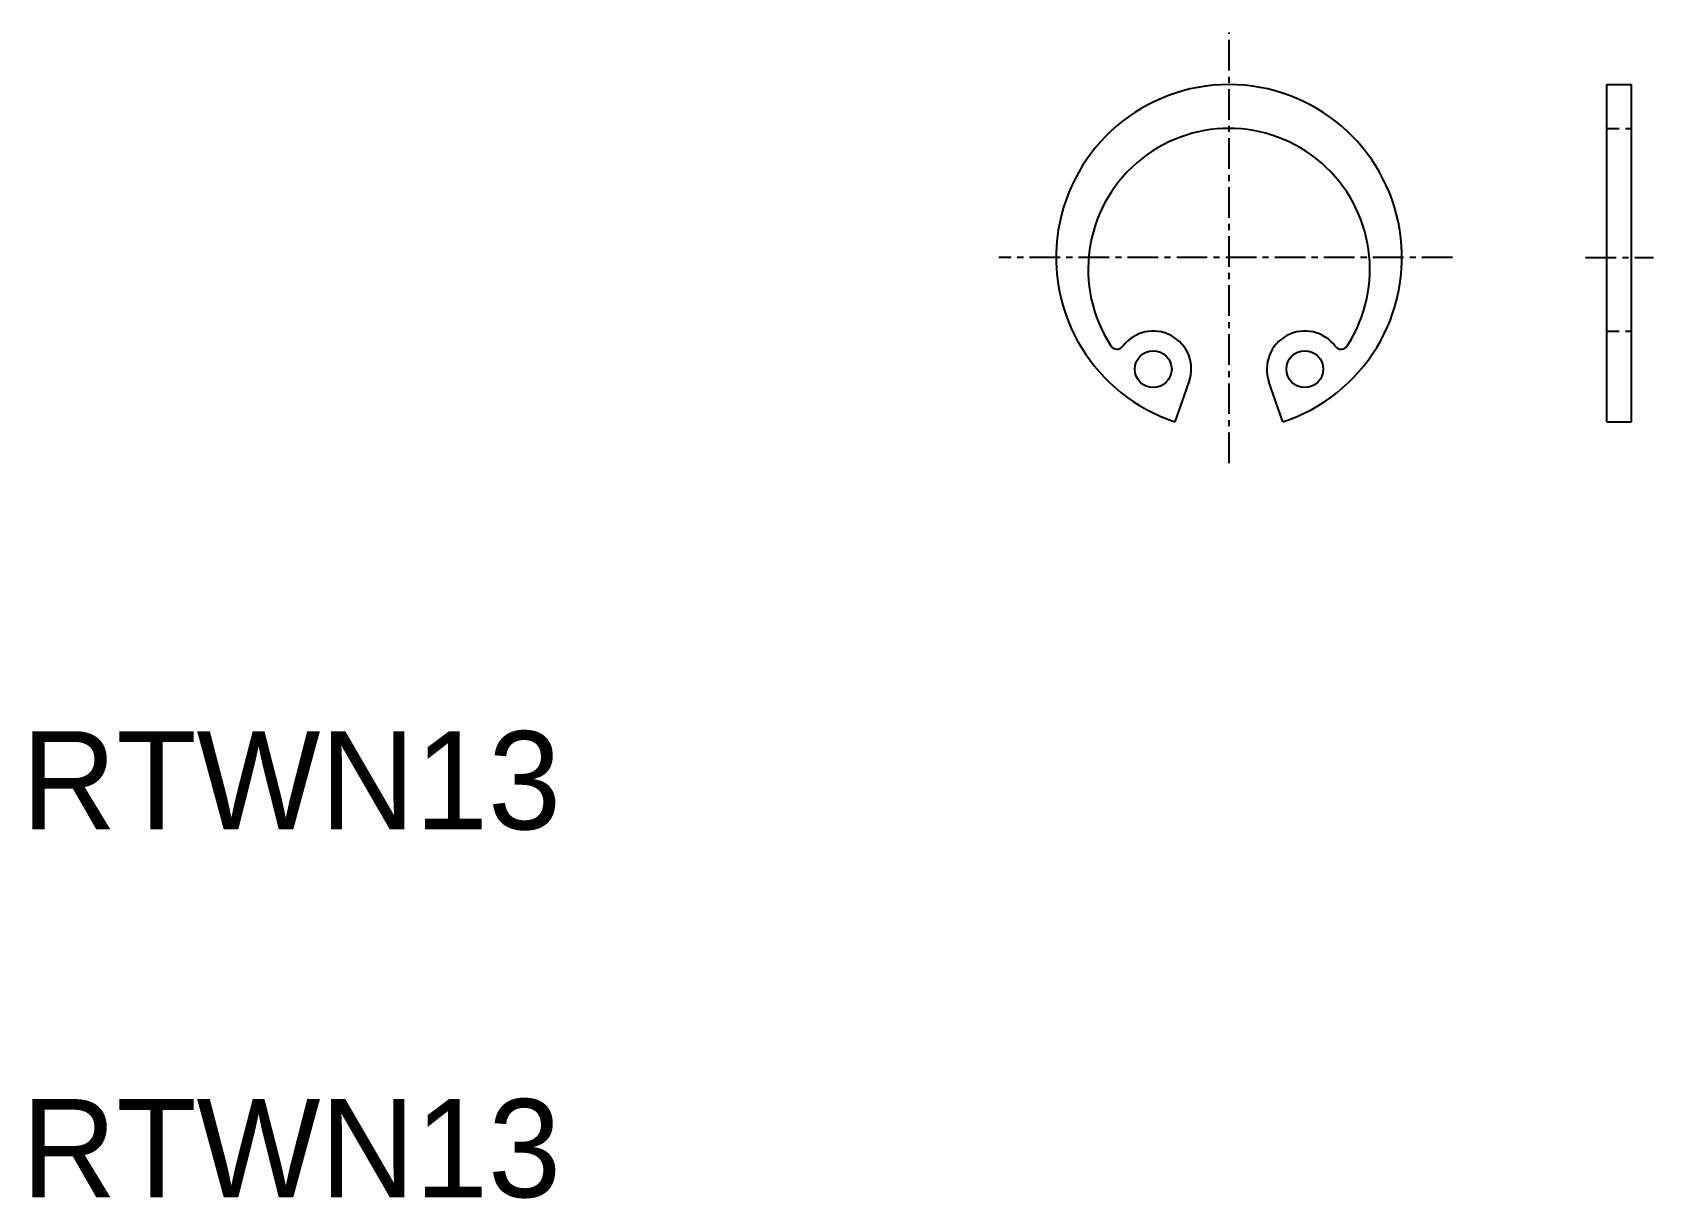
# Model space of a CAD drawing. Extents: x 10.4 to 76.5, y 9.9 to 57.5.
import ezdxf

# ---------------------------------------------------------------- set-up
doc = ezdxf.new("R2010")
doc.units = 0
doc.linetypes.add('CENTER', pattern=[2, 1.25, -0.25, 0.25, -0.25])
doc.linetypes.add('DASHED', pattern=[0.75, 0.5, -0.25])
doc.layers.get('0').update_dxf_attribs({"linetype": 'CONTINUOUS'})
doc.layers.add('CENTER', color=1, linetype='CENTER')

msp = doc.modelspace()

# ---------------------------------------------------------------- linework, layer by layer
at = {"color": 7, "linetype": 'CONTINUOUS'}
for p, q in [((74.637, 41.616), (74.637, 55.364)), ((74.637, 55.364), (75.637, 55.364)), ((75.637, 41.616), (75.637, 55.364)), ((57.027, 41.616), (57.6, 43.251)), ((61.427, 41.616), (60.854, 43.251)), ((74.637, 41.616), (75.637, 41.616))]:
    msp.add_line(p, q, dxfattribs=at)
at = {"color": 3, "linetype": 'DASHED'}
for p, q in [((74.637, 53.577), (75.637, 53.577)), ((74.637, 45.314), (75.637, 45.314))]:
    msp.add_line(p, q, dxfattribs=at)
at = {"color": 7, "linetype": 'CONTINUOUS'}
for centre in [(56.138, 43.764), (62.317, 43.764)]:
    msp.add_circle(centre, 0.75, dxfattribs=at)
for centre, radius, start, end in [((59.227, 48.314), 7.05, 288.18322, 251.81678), ((59.227, 47.833), 5.743, 327.07553, 212.92447), ((56.138, 43.764), 1.55, 340.67755, 143.10568), ((62.317, 43.764), 1.55, 36.89432, 199.32245), ((54.658, 44.875), 0.3, 212.92447, 323.10568), ((63.796, 44.875), 0.3, 216.89432, 327.07553)]:
    msp.add_arc(centre, radius, start, end, dxfattribs=at)
at = {"layer": 'CENTER', "color": 1, "linetype": 'CENTER'}
for p, q in [((59.227, 39.933), (59.227, 57.491)), ((68.342, 48.314), (49.846, 48.314)), ((73.766, 48.314), (76.536, 48.314))]:
    msp.add_line(p, q, dxfattribs=at)

# ---------------------------------------------------------------- texts
at = {"color": 7, "linetype": 'CONTINUOUS'}
for p in [(10, 25), (10, 10)]:
    msp.add_text('RTWN13', height=4, dxfattribs=at).set_placement(p)

doc.saveas('drawing.dxf')
